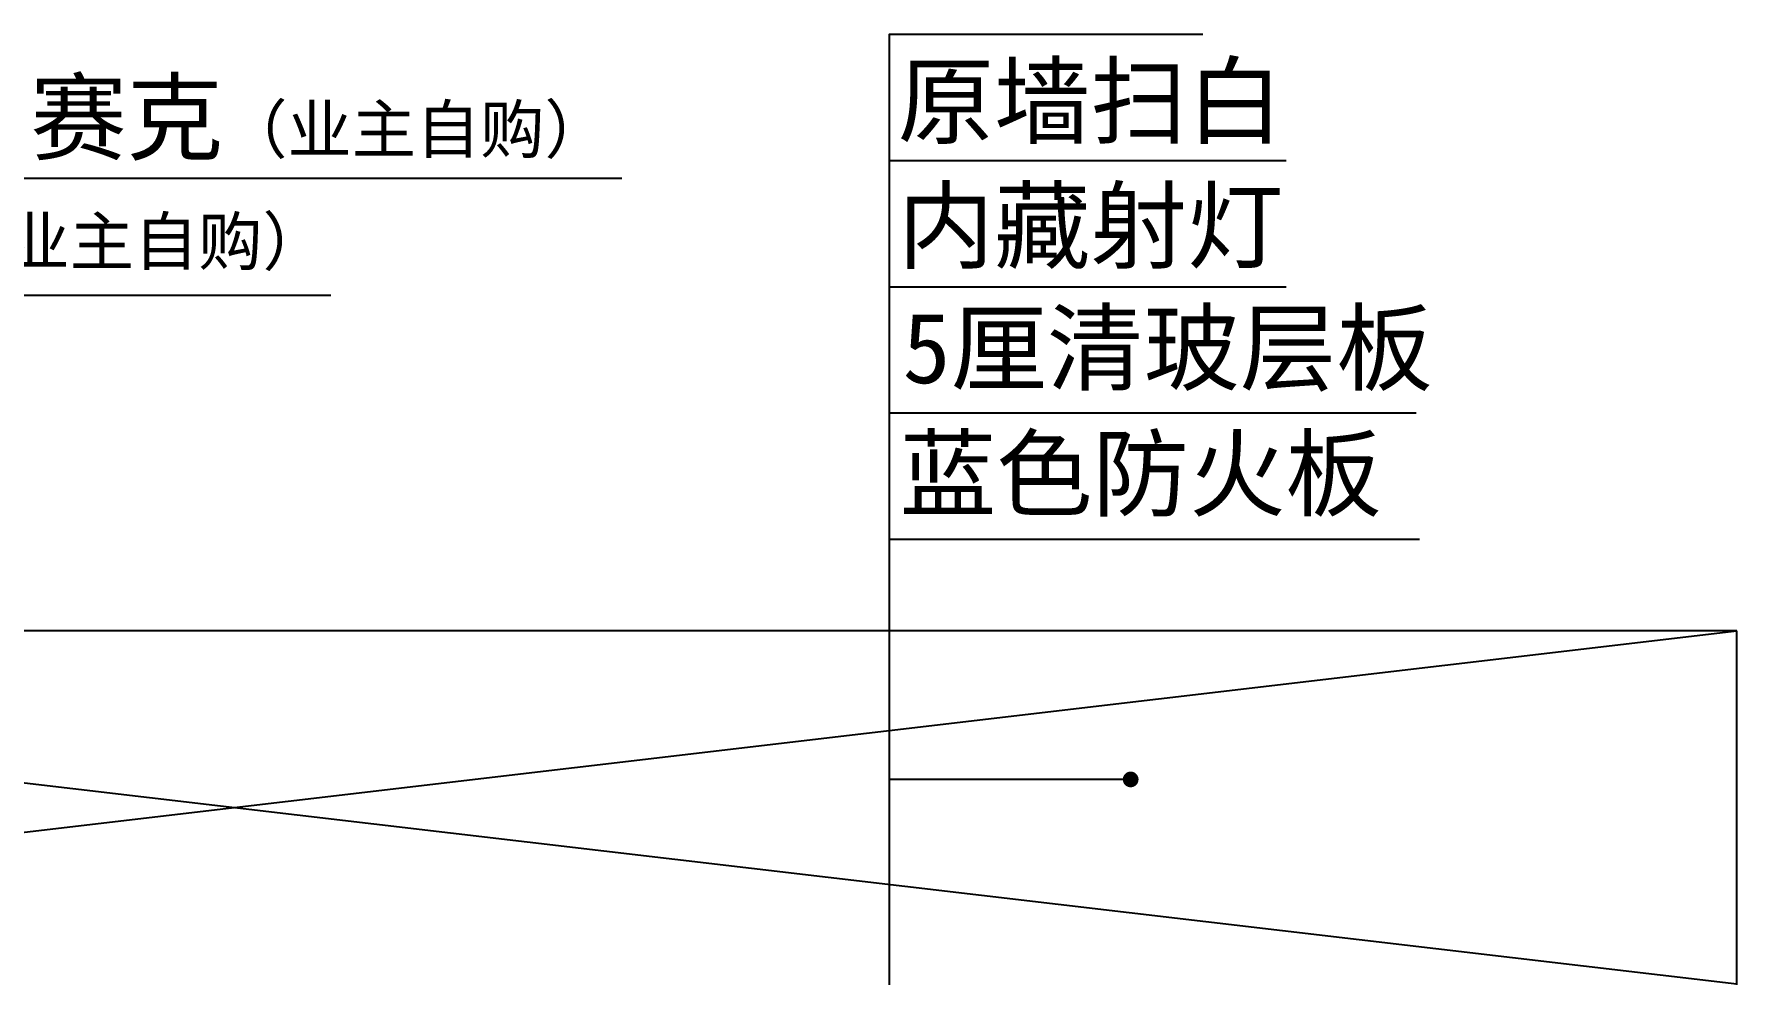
# Model space of a CAD drawing. Header units: millimetres. Extents: x 71641 to 191108, y -23091 to 29972.
# Drawn here: x 169598 to 171767, y -17485 to -16287 of the extents above; entities that cross this region are included whole.
import ezdxf

# ---------------------------------------------------------------- set-up
doc = ezdxf.new("R2010")
doc.units = ezdxf.units.MM
doc.styles.add('30', font='SimSun.ttf', dxfattribs={"height": 75})
doc.dimstyles.new('30', dxfattribs={"dimscale": 0, "dimtxt": 90, "dimasz": 20, "dimexe": 20, "dimexo": 20, "dimgap": 10, "dimtad": 1, "dimdec": 0, "dimzin": 0, "dimdsep": 46, "dimtxsty": '30', "dimblk": 'ARCHTICK', "dimcen": 20, "dimdle": 10, "dimclrd": 8, "dimclre": 8, "dimclrt": 2, "dimadec": 0, "dimazin": 0, "dimtfac": 1, "dimtdec": 0, "dimtmove": 2, "dimatfit": 3, "dimldrblk": 'DOT', "dimfxl": 0, "dimtolj": 2, "dimtzin": 0, "dimlwd": -1, "dimarcsym": 0})

# ---------------------------------------------------------------- blocks, each defined once
blk = doc.blocks.new('_ARCHTICK')
at = {"color": 0, "linetype": 'ByBlock', "const_width": 0.15}
blk.add_lwpolyline([(-0.5, -0.5), (0.5, 0.5)], dxfattribs=at)
blk = doc.blocks.new('DOT')
at = {"color": 0, "linetype": 'ByBlock'}
blk.add_line((-0.5, 0), (-1, 0), dxfattribs=at)
at = {"color": 0, "linetype": 'ByBlock', "const_width": 0.5}
blk.add_lwpolyline([(-0.25, 0, 1), (0.25, 0, 1)], format="xyb", close=True, dxfattribs=at)

msp = doc.modelspace()

# ---------------------------------------------------------------- linework, layer by layer
for p, q in [((171766.5, -17047.1), (167936.5, -17047.1)), ((171766.5, -19847.1), (171766.5, -17047.1))]:
    msp.add_line(p, q)
at = {"color": 150}
for p, q in [((171766.5, -17497.1), (167936.5, -17047.1)), ((167936.5, -17497.1), (171766.5, -17047.1))]:
    msp.add_line(p, q, dxfattribs=at)
at = {"color": 8}
for points in [[(170687.7, -16447.7), (170687.7, -16286.8), (171086.5, -16286.8)], [(170687.7, -16608.6), (170687.7, -16447.7), (171192.6, -16447.7)], [(168858.5, -16619.6), (168858.5, -16470.4), (170346.6, -16470.4)], [(168858.5, -16768.8), (168858.5, -16619.6), (169976, -16619.6)], [(170687.7, -16769.4), (170687.7, -16608.6), (171192.6, -16608.6)], [(170687.7, -16930.3), (170687.7, -16769.4), (171358.3, -16769.4)]]:
    msp.add_lwpolyline(points, dxfattribs=at)

# ---------------------------------------------------------------- texts
at = {"color": 2, "char_height": 90, "attachment_point": 1, "style": '30'}
for s, insert in [('原墙扫白', (170697.9, -16327.1)), ('墙面贴玻璃马赛克{\\H0.6667x;（业主自购）}', (168857, -16348.1)), ('大理石台面{\\H0.6667x;（业主自购）}', (168866.2, -16490.9)), ('内藏射灯', (170697.9, -16485.9)), ('5厘清玻层板', (170704.1, -16641.5)), ('蓝色防火板', (170700.5, -16801.6))]:
    msp.add_mtext(s, dxfattribs=dict(at, insert=insert))

# ---------------------------------------------------------------- leaders
for points in [[(170687.7, -18497.7), (170687.7, -16930.3), (171362.3, -16930.3)], [(170994.6, -17236.3), (170687.7, -17236.3)]]:
    msp.add_leader(points, dimstyle='30', override={"dimscale": 1, "dimtxt": 75, "dimtad": 0, "dimldrblk": 'DOT'})

doc.saveas('drawing.dxf')
